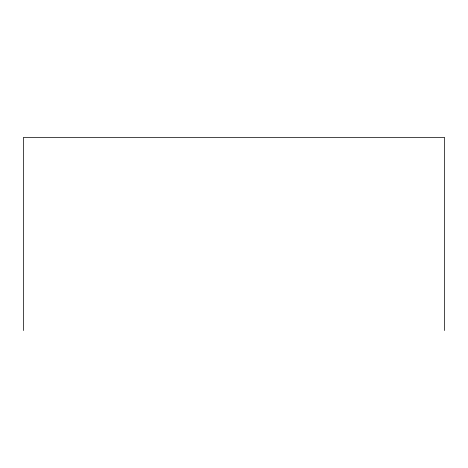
<?xml version="1.0" encoding="UTF-8"?>
<svg xmlns="http://www.w3.org/2000/svg" width="468" height="468" viewBox="0 0 468 468"><rect width="100%" height="100%" fill="white"/><g stroke="black" fill="none" stroke-linecap="round" stroke-linejoin="round"><path stroke-width="0.7" d="M444.6 330.537L444.6 137.463L23.4 137.463L23.4 330.537"/></g></svg>
